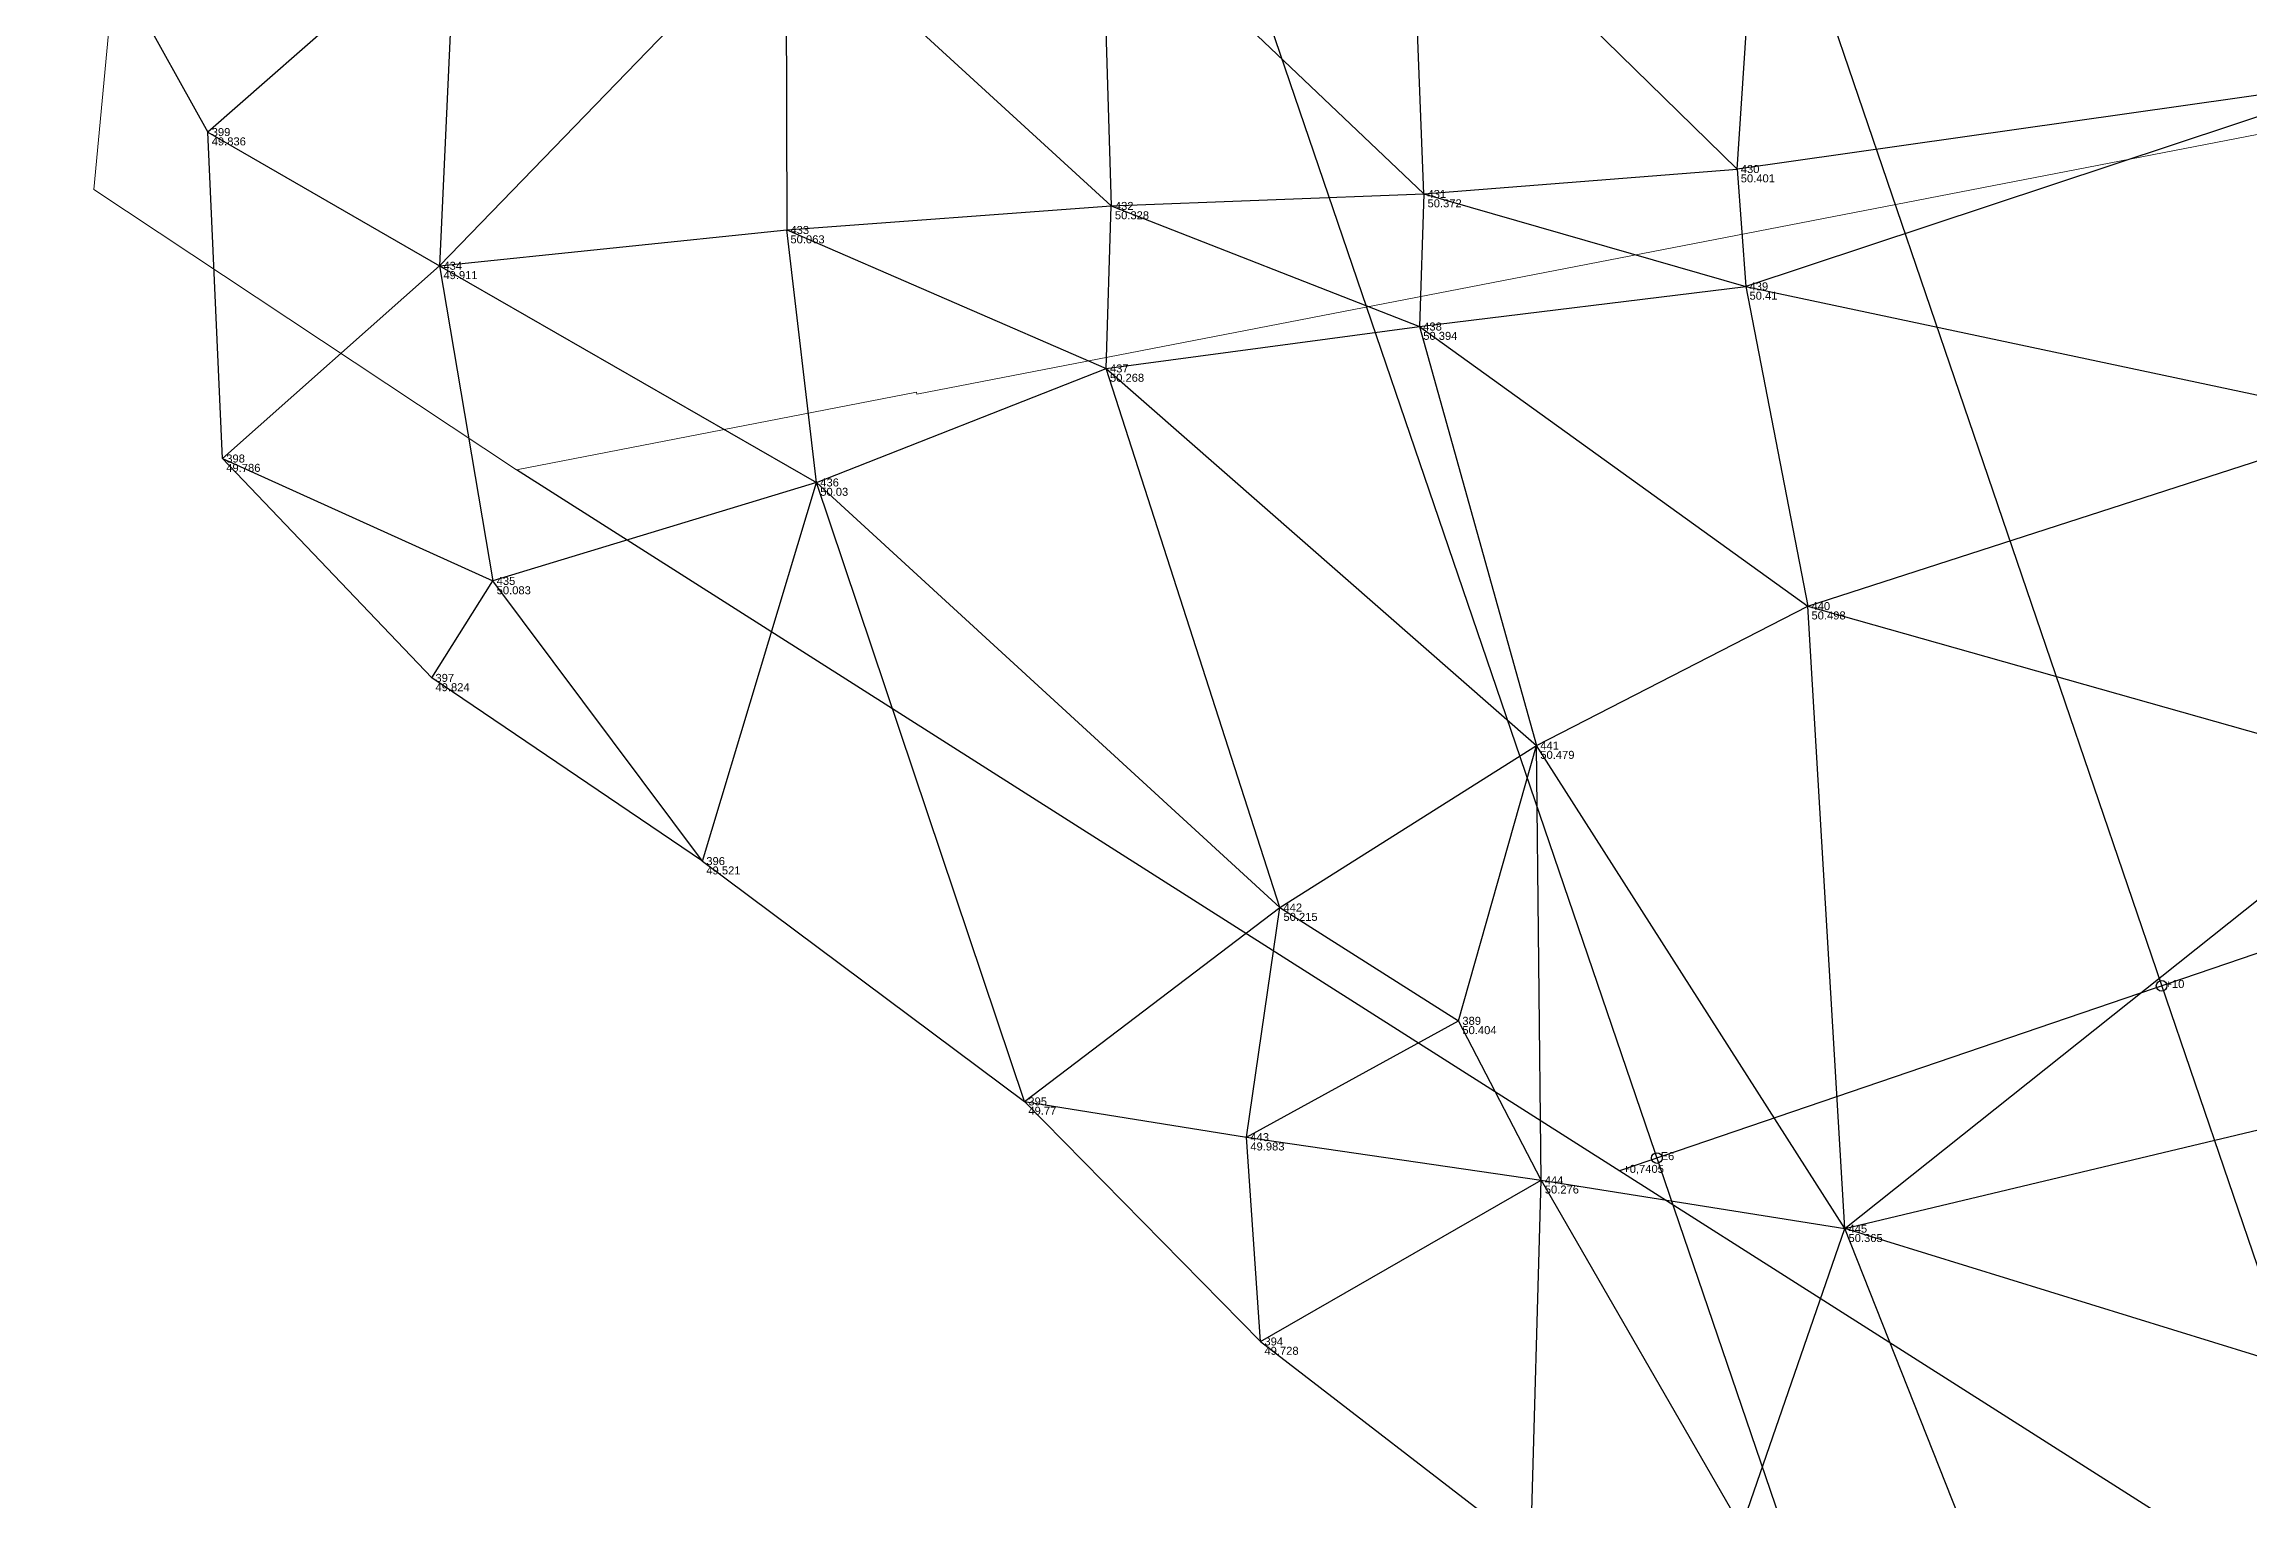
# Model space of a CAD drawing. Header units: millimetres. Extents: x 886 to 1006, y 4909 to 5107.
# Drawn here: x 885.73 to 927.07, y 4975.77 to 5003.07 of the extents above; entities that cross this region are included whole.
import ezdxf

# ---------------------------------------------------------------- set-up
doc = ezdxf.new("R2010")
doc.units = ezdxf.units.MM
for name, color, linetype in [('_Arestas', 8, 'Continuous'), ('_Cotas', 1, 'Continuous'), ('_Nomes', 7, 'Continuous'), ('Eixo0', 1, 'Continuous'), ('Seções', 2, 'Continuous')]:
    doc.layers.add(name, color=color, linetype=linetype)
doc.styles.get("Standard").update_dxf_attribs({"font": 'arial.ttf'})

msp = doc.modelspace()

# ---------------------------------------------------------------- linework, layer by layer
msp.add_line((935.949, 4968.798), (894.592, 4995.086))
at = {"linetype": 'Continuous', "lineweight": 0, "flags": 128}
msp.add_lwpolyline([(894.592, 4995.086), (902.089, 4996.539), (902.096, 4996.505), (961, 5007.921), (958.051, 5023.138), (946.27, 5020.855), (943.321, 5036.072), (889.037, 5025.551), (886.665, 5000.342)], close=True, dxfattribs=at)
for centre in [(925.436, 4985.409), (915.971, 4982.181)]:
    msp.add_circle(centre, 0.1)
at = {"layer": '_Arestas'}
for p, q in [((885.734, 5006.938), (888.806, 5001.418)), ((911.602, 5000.257), (911.354, 5006.713)), ((911.354, 5006.713), (917.475, 5000.725)), ((917.475, 5000.725), (917.871, 5006.696)), ((905.558, 5006.01), (905.74, 5000.033)), ((905.558, 5006.01), (911.602, 5000.257)), ((893.447, 5005.487), (888.806, 5001.418)), ((893.149, 4998.911), (899.646, 5005.619)), ((893.447, 5005.487), (893.149, 4998.911)), ((899.646, 5005.619), (899.657, 4999.582)), ((899.646, 5005.619), (905.74, 5000.033)), ((929.364, 5002.409), (917.475, 5000.725)), ((929.364, 5002.409), (917.639, 4998.525)), ((888.806, 5001.418), (893.149, 4998.911)), ((889.079, 4995.297), (888.806, 5001.418)), ((911.602, 5000.257), (917.475, 5000.725)), ((917.475, 5000.725), (917.639, 4998.525)), ((899.657, 4999.582), (905.74, 5000.033)), ((905.648, 4996.986), (905.74, 5000.033)), ((905.74, 5000.033), (911.602, 5000.257)), ((905.74, 5000.033), (911.52, 4997.772)), ((911.602, 5000.257), (911.52, 4997.772)), ((911.602, 5000.257), (917.639, 4998.525)), ((893.149, 4998.911), (899.657, 4999.582)), ((900.216, 4994.848), (899.657, 4999.582)), ((899.657, 4999.582), (905.648, 4996.986)), ((889.079, 4995.297), (893.149, 4998.911)), ((893.149, 4998.911), (894.149, 4993.002)), ((893.149, 4998.911), (900.216, 4994.848)), ((911.52, 4997.772), (917.639, 4998.525)), ((917.639, 4998.525), (918.801, 4992.53)), ((917.639, 4998.525), (929.529, 4995.996)), ((905.648, 4996.986), (911.52, 4997.772)), ((911.52, 4997.772), (918.801, 4992.53)), ((911.52, 4997.772), (913.717, 4989.916)), ((900.216, 4994.848), (905.648, 4996.986)), ((908.901, 4986.878), (905.648, 4996.986)), ((905.648, 4996.986), (913.717, 4989.916)), ((918.801, 4992.53), (929.529, 4995.996)), ((889.079, 4995.297), (894.149, 4993.002)), ((889.079, 4995.297), (893.001, 4991.184)), ((900.216, 4994.848), (894.149, 4993.002)), ((898.08, 4987.749), (900.216, 4994.848)), ((904.118, 4983.243), (900.216, 4994.848)), ((900.216, 4994.848), (908.901, 4986.878)), ((893.001, 4991.184), (894.149, 4993.002)), ((898.08, 4987.749), (894.149, 4993.002)), ((913.717, 4989.916), (918.801, 4992.53)), ((919.495, 4980.857), (918.801, 4992.53)), ((918.801, 4992.53), (930.128, 4989.328)), ((898.08, 4987.749), (893.001, 4991.184)), ((908.901, 4986.878), (913.717, 4989.916)), ((912.255, 4984.754), (913.717, 4989.916)), ((913.801, 4981.766), (913.717, 4989.916)), ((919.495, 4980.857), (913.717, 4989.916)), ((919.495, 4980.857), (930.128, 4989.328)), ((898.08, 4987.749), (904.118, 4983.243)), ((904.118, 4983.243), (908.901, 4986.878)), ((908.28, 4982.573), (908.901, 4986.878)), ((908.901, 4986.878), (912.255, 4984.754)), ((908.28, 4982.573), (912.255, 4984.754)), ((913.801, 4981.766), (912.255, 4984.754)), ((919.495, 4980.857), (930.639, 4983.522)), ((904.118, 4983.243), (908.28, 4982.573)), ((908.543, 4978.742), (904.118, 4983.243)), ((908.28, 4982.573), (913.801, 4981.766)), ((908.543, 4978.742), (908.28, 4982.573)), ((908.543, 4978.742), (913.801, 4981.766)), ((913.606, 4974.838), (913.801, 4981.766)), ((913.801, 4981.766), (917.558, 4975.253)), ((913.801, 4981.766), (919.495, 4980.857)), ((917.558, 4975.253), (919.495, 4980.857)), ((924.61, 4967.948), (919.495, 4980.857)), ((931.082, 4977.278), (919.495, 4980.857)), ((908.543, 4978.742), (913.606, 4974.838))]:
    msp.add_line(p, q, dxfattribs=at)
at = {"layer": 'Eixo0'}
msp.add_lwpolyline([(943.254, 5051.861), (942.082, 5044.797, 0.274474), (944.238, 5039.259), (961.257, 5025.947, -0.105145), (964.748, 5021.781), (970.668, 5010.627, -0.46168), (966.184, 4999.305), (915.271, 4981.942)], format="xyb", dxfattribs=at)
at = {"layer": 'Seções'}
for p, q in [((910.339, 5029.68), (934.103, 4959.994)), ((900.428, 5027.759), (920.614, 4968.566))]:
    msp.add_line(p, q, dxfattribs=at)

# ---------------------------------------------------------------- texts
at = {"layer": '_Cotas'}
for s, p in [('49.836', (888.876, 5001.168)), ('50.401', (917.545, 5000.475)), ('50.372', (911.672, 5000.007)), ('50.328', (905.81, 4999.783)), ('50.063', (899.727, 4999.332)), ('49.911', (893.22, 4998.661)), ('50.41', (917.709, 4998.275)), ('50.394', (911.591, 4997.522)), ('50.268', (905.718, 4996.736)), ('49.786', (889.149, 4995.047)), ('50.03', (900.286, 4994.598)), ('50.083', (894.219, 4992.752)), ('50.498', (918.871, 4992.28)), ('49.824', (893.071, 4990.934)), ('50.479', (913.787, 4989.666)), ('49.521', (898.15, 4987.499)), ('50.215', (908.971, 4986.628)), ('50.404', (912.325, 4984.504)), ('49.77', (904.188, 4982.993)), ('49.983', (908.35, 4982.323)), ('50.276', (913.871, 4981.516)), ('50.365', (919.565, 4980.607)), ('49.728', (908.614, 4978.492))]:
    msp.add_text(s, height=0.15, dxfattribs=at).set_placement(p)
at = {"layer": '_Nomes'}
for s, p in [('399', (888.876, 5001.343)), ('430', (917.545, 5000.65)), ('432', (905.81, 4999.958)), ('431', (911.672, 5000.182)), ('433', (899.727, 4999.507)), ('434', (893.22, 4998.836)), ('439', (917.709, 4998.45)), ('438', (911.591, 4997.697)), ('437', (905.718, 4996.911)), ('398', (889.149, 4995.222)), ('436', (900.286, 4994.773)), ('435', (894.219, 4992.927)), ('440', (918.871, 4992.455)), ('397', (893.071, 4991.109)), ('441', (913.787, 4989.841)), ('396', (898.15, 4987.674)), ('442', (908.971, 4986.803)), ('389', (912.325, 4984.679)), ('395', (904.188, 4983.168)), ('443', (908.35, 4982.498)), ('444', (913.871, 4981.691)), ('445', (919.565, 4980.782)), ('394', (908.614, 4978.667))]:
    msp.add_text(s, height=0.15, dxfattribs=at).set_placement(p)
at = {"layer": 'Eixo0'}
for s, p in [('+10', (925.507, 4985.37)), ('E6', (916.042, 4982.142)), ('+0,7405', (915.341, 4981.903))]:
    msp.add_text(s, height=0.15, dxfattribs=at).set_placement(p)

doc.saveas('drawing.dxf')
